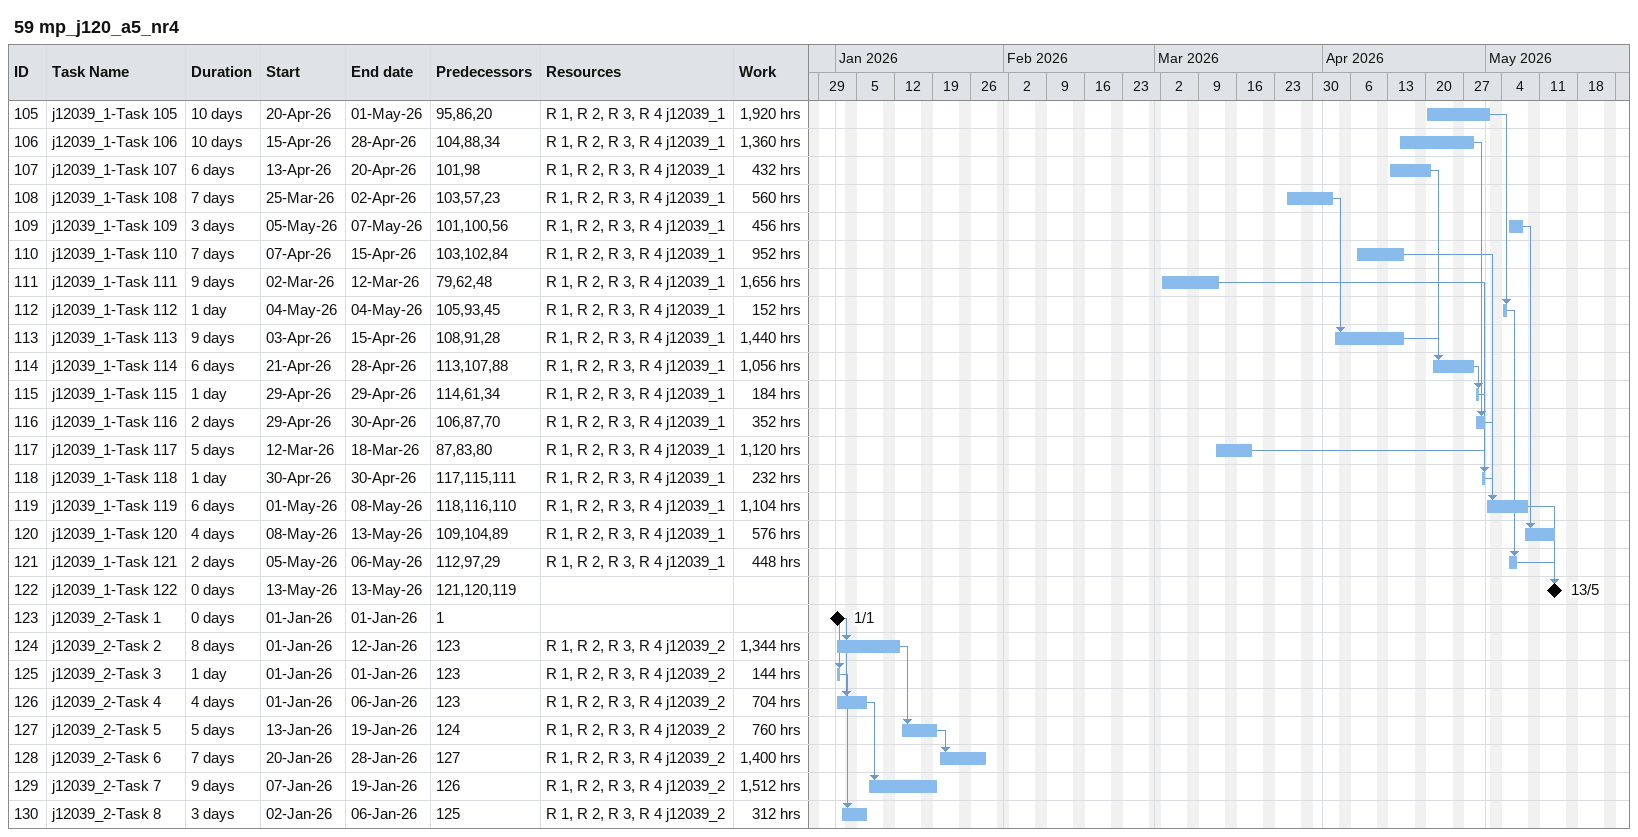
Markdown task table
59 mp_j120_a5_nr4

| ID | Task | Duration | Start | Finish | Predecessors | Resources | Work (h) |
|---|---|---|---|---|---|---|---|
| 105 | j12039_1-Task 105 | 10d | 2026-04-20 | 2026-05-01 | 95, 86, 20 | R 1, R 2, R 3, R 4 j12039_1 | 1920 |
| 106 | j12039_1-Task 106 | 10d | 2026-04-15 | 2026-04-28 | 104, 88, 34 | R 1, R 2, R 3, R 4 j12039_1 | 1360 |
| 107 | j12039_1-Task 107 | 6d | 2026-04-13 | 2026-04-20 | 101, 98 | R 1, R 2, R 3, R 4 j12039_1 | 432 |
| 108 | j12039_1-Task 108 | 7d | 2026-03-25 | 2026-04-02 | 103, 57, 23 | R 1, R 2, R 3, R 4 j12039_1 | 560 |
| 109 | j12039_1-Task 109 | 3d | 2026-05-05 | 2026-05-07 | 101, 100, 56 | R 1, R 2, R 3, R 4 j12039_1 | 456 |
| 110 | j12039_1-Task 110 | 7d | 2026-04-07 | 2026-04-15 | 103, 102, 84 | R 1, R 2, R 3, R 4 j12039_1 | 952 |
| 111 | j12039_1-Task 111 | 9d | 2026-03-02 | 2026-03-12 | 79, 62, 48 | R 1, R 2, R 3, R 4 j12039_1 | 1656 |
| 112 | j12039_1-Task 112 | 1d | 2026-05-04 | 2026-05-04 | 105, 93, 45 | R 1, R 2, R 3, R 4 j12039_1 | 152 |
| 113 | j12039_1-Task 113 | 9d | 2026-04-03 | 2026-04-15 | 108, 91, 28 | R 1, R 2, R 3, R 4 j12039_1 | 1440 |
| 114 | j12039_1-Task 114 | 6d | 2026-04-21 | 2026-04-28 | 113, 107, 88 | R 1, R 2, R 3, R 4 j12039_1 | 1056 |
| 115 | j12039_1-Task 115 | 1d | 2026-04-29 | 2026-04-29 | 114, 61, 34 | R 1, R 2, R 3, R 4 j12039_1 | 184 |
| 116 | j12039_1-Task 116 | 2d | 2026-04-29 | 2026-04-30 | 106, 87, 70 | R 1, R 2, R 3, R 4 j12039_1 | 352 |
| 117 | j12039_1-Task 117 | 5d | 2026-03-12 | 2026-03-18 | 87, 83, 80 | R 1, R 2, R 3, R 4 j12039_1 | 1120 |
| 118 | j12039_1-Task 118 | 1d | 2026-04-30 | 2026-04-30 | 117, 115, 111 | R 1, R 2, R 3, R 4 j12039_1 | 232 |
| 119 | j12039_1-Task 119 | 6d | 2026-05-01 | 2026-05-08 | 118, 116, 110 | R 1, R 2, R 3, R 4 j12039_1 | 1104 |
| 120 | j12039_1-Task 120 | 4d | 2026-05-08 | 2026-05-13 | 109, 104, 89 | R 1, R 2, R 3, R 4 j12039_1 | 576 |
| 121 | j12039_1-Task 121 | 2d | 2026-05-05 | 2026-05-06 | 112, 97, 29 | R 1, R 2, R 3, R 4 j12039_1 | 448 |
| 122 | j12039_1-Task 122 | 0d | 2026-05-13 | 2026-05-13 | 121, 120, 119 |  |  |
| 123 | j12039_2-Task 1 | 0d | 2026-01-01 | 2026-01-01 | 1 |  |  |
| 124 | j12039_2-Task 2 | 8d | 2026-01-01 | 2026-01-12 | 123 | R 1, R 2, R 3, R 4 j12039_2 | 1344 |
| 125 | j12039_2-Task 3 | 1d | 2026-01-01 | 2026-01-01 | 123 | R 1, R 2, R 3, R 4 j12039_2 | 144 |
| 126 | j12039_2-Task 4 | 4d | 2026-01-01 | 2026-01-06 | 123 | R 1, R 2, R 3, R 4 j12039_2 | 704 |
| 127 | j12039_2-Task 5 | 5d | 2026-01-13 | 2026-01-19 | 124 | R 1, R 2, R 3, R 4 j12039_2 | 760 |
| 128 | j12039_2-Task 6 | 7d | 2026-01-20 | 2026-01-28 | 127 | R 1, R 2, R 3, R 4 j12039_2 | 1400 |
| 129 | j12039_2-Task 7 | 9d | 2026-01-07 | 2026-01-19 | 126 | R 1, R 2, R 3, R 4 j12039_2 | 1512 |
| 130 | j12039_2-Task 8 | 3d | 2026-01-02 | 2026-01-06 | 125 | R 1, R 2, R 3, R 4 j12039_2 | 312 |
